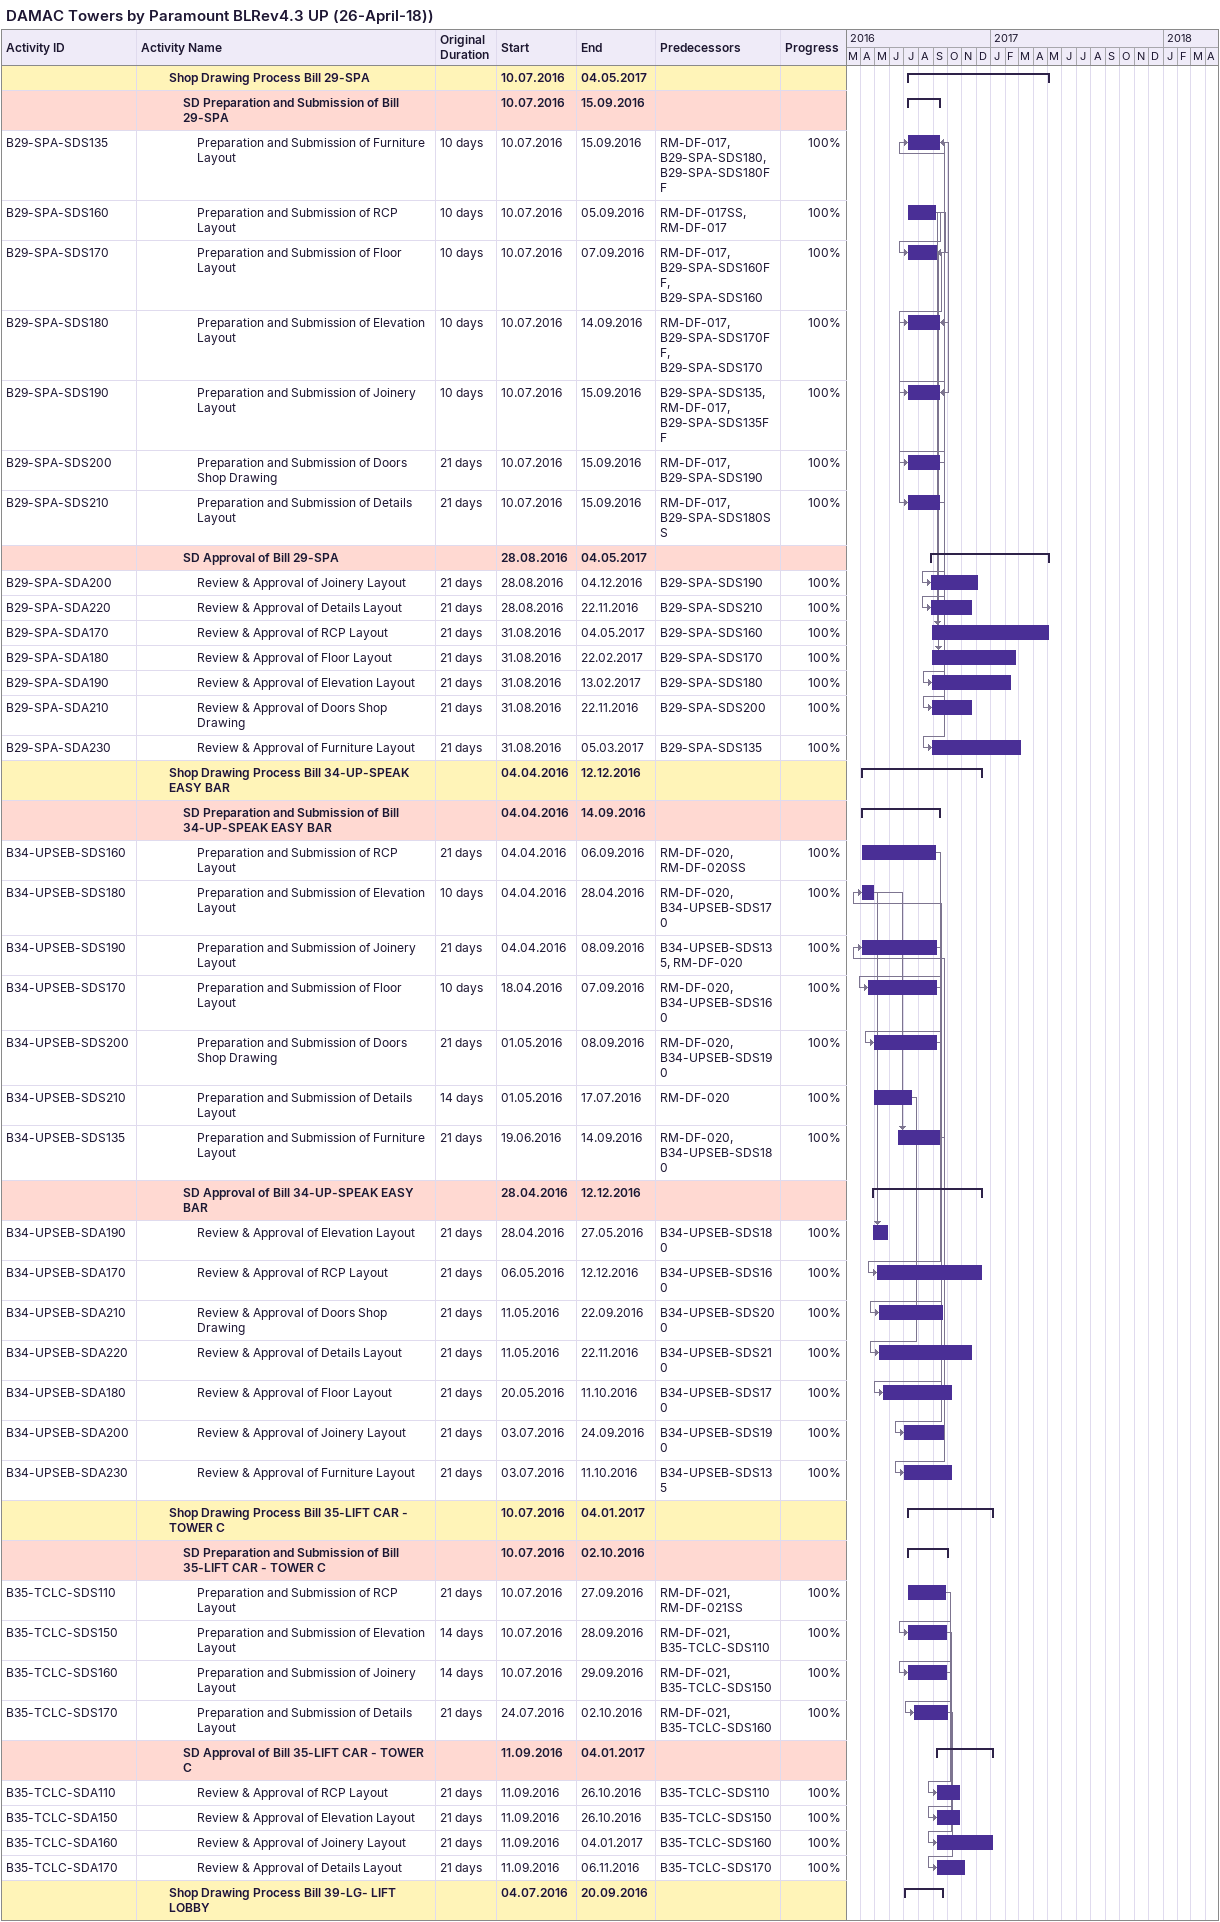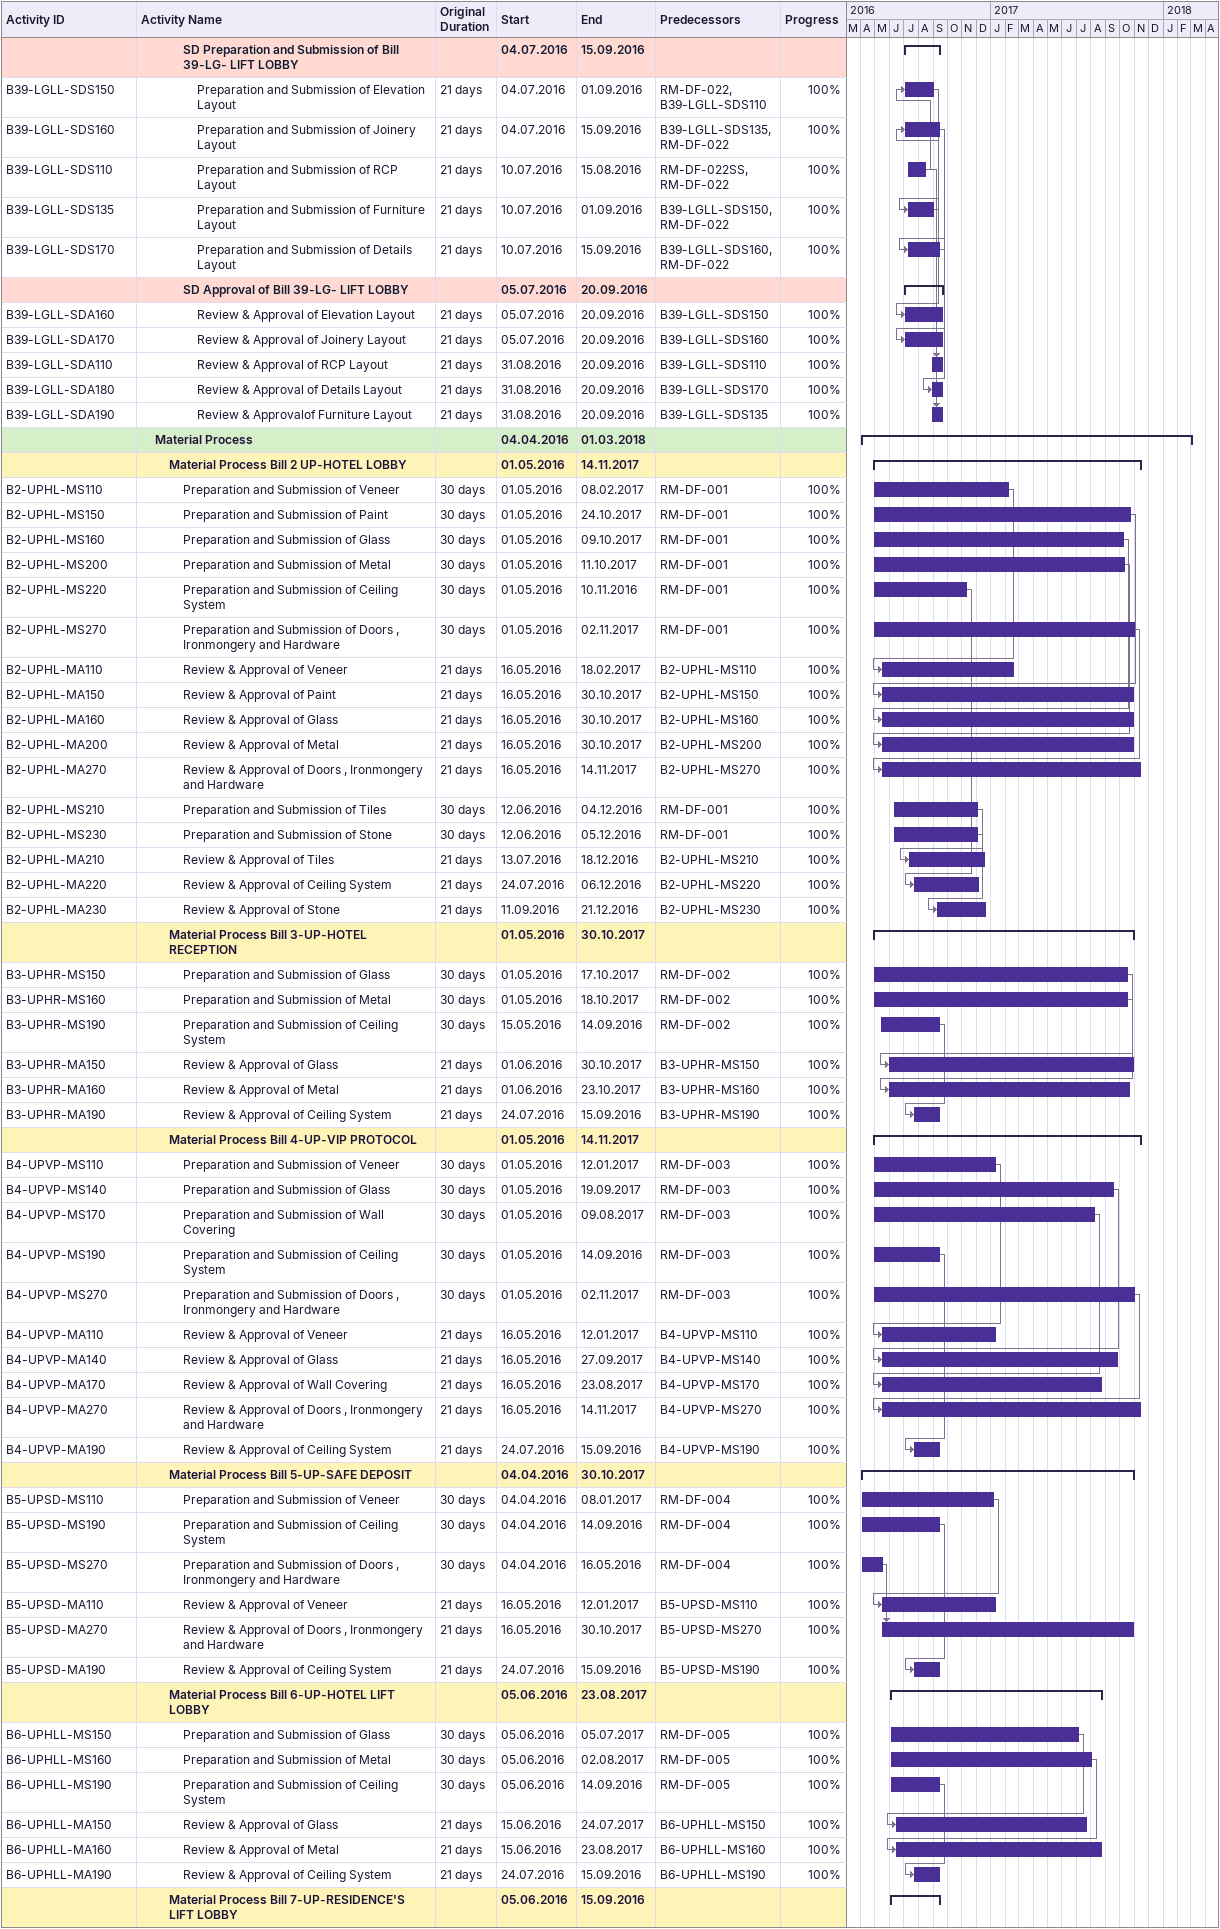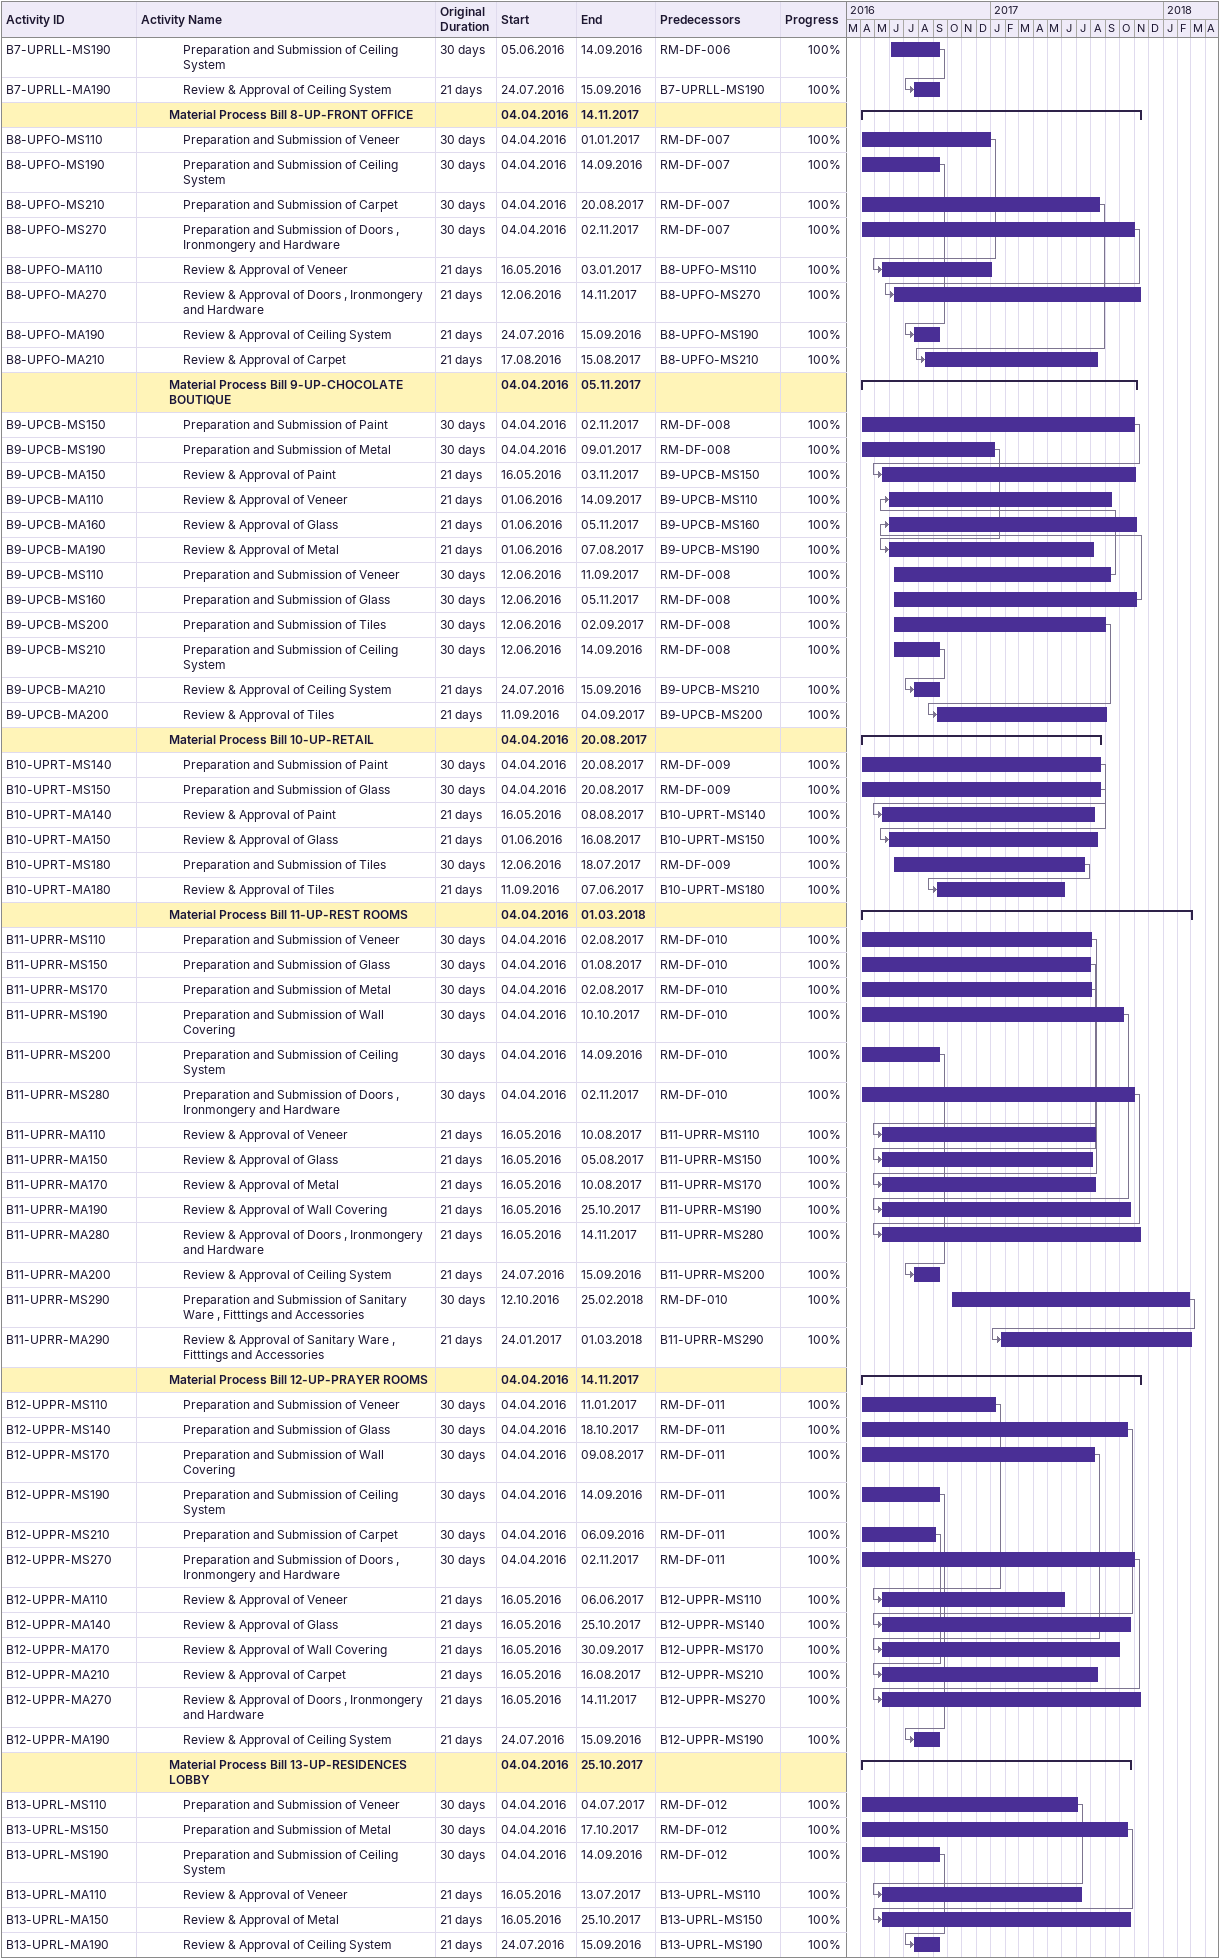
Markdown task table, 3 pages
DAMAC Towers by Paramount BLRev4.3 UP (26-April-18))

| ID | Level | Task | Original duration | Start | Finish | Predecessors | % complete |
|---|---|---|---|---|---|---|---|
|  | 3 | **Shop Drawing Process Bill 29-SPA** |  | 2016-07-10 | 2017-05-04 |  |  |
|  | 4 | **SD Preparation and Submission of Bill 29-SPA** |  | 2016-07-10 | 2016-09-15 |  |  |
| B29-SPA-SDS135 | 5 | Preparation and Submission of Furniture Layout | 10d | 2016-07-10 | 2016-09-15 | RM-DF-017, B29-SPA-SDS180, B29-SPA-SDS180FF | 100 |
| B29-SPA-SDS160 | 5 | Preparation and Submission of RCP Layout | 10d | 2016-07-10 | 2016-09-05 | RM-DF-017SS, RM-DF-017 | 100 |
| B29-SPA-SDS170 | 5 | Preparation and Submission of Floor Layout | 10d | 2016-07-10 | 2016-09-07 | RM-DF-017, B29-SPA-SDS160FF, B29-SPA-SDS160 | 100 |
| B29-SPA-SDS180 | 5 | Preparation and Submission of Elevation Layout | 10d | 2016-07-10 | 2016-09-14 | RM-DF-017, B29-SPA-SDS170FF, B29-SPA-SDS170 | 100 |
| B29-SPA-SDS190 | 5 | Preparation and Submission of Joinery Layout | 10d | 2016-07-10 | 2016-09-15 | B29-SPA-SDS135, RM-DF-017, B29-SPA-SDS135FF | 100 |
| B29-SPA-SDS200 | 5 | Preparation and Submission of Doors Shop Drawing | 21d | 2016-07-10 | 2016-09-15 | RM-DF-017, B29-SPA-SDS190 | 100 |
| B29-SPA-SDS210 | 5 | Preparation and Submission of Details Layout | 21d | 2016-07-10 | 2016-09-15 | RM-DF-017, B29-SPA-SDS180SS | 100 |
|  | 4 | **SD Approval of Bill 29-SPA** |  | 2016-08-28 | 2017-05-04 |  |  |
| B29-SPA-SDA200 | 5 | Review & Approval of Joinery Layout | 21d | 2016-08-28 | 2016-12-04 | B29-SPA-SDS190 | 100 |
| B29-SPA-SDA220 | 5 | Review & Approval of Details Layout | 21d | 2016-08-28 | 2016-11-22 | B29-SPA-SDS210 | 100 |
| B29-SPA-SDA170 | 5 | Review & Approval of RCP Layout | 21d | 2016-08-31 | 2017-05-04 | B29-SPA-SDS160 | 100 |
| B29-SPA-SDA180 | 5 | Review & Approval of Floor Layout | 21d | 2016-08-31 | 2017-02-22 | B29-SPA-SDS170 | 100 |
| B29-SPA-SDA190 | 5 | Review & Approval of Elevation Layout | 21d | 2016-08-31 | 2017-02-13 | B29-SPA-SDS180 | 100 |
| B29-SPA-SDA210 | 5 | Review & Approval of Doors Shop Drawing | 21d | 2016-08-31 | 2016-11-22 | B29-SPA-SDS200 | 100 |
| B29-SPA-SDA230 | 5 | Review & Approval of Furniture Layout | 21d | 2016-08-31 | 2017-03-05 | B29-SPA-SDS135 | 100 |
|  | 3 | **Shop Drawing Process Bill 34-UP-SPEAK EASY BAR** |  | 2016-04-04 | 2016-12-12 |  |  |
|  | 4 | **SD Preparation and Submission of Bill 34-UP-SPEAK EASY BAR** |  | 2016-04-04 | 2016-09-14 |  |  |
| B34-UPSEB-SDS160 | 5 | Preparation and Submission of RCP Layout | 21d | 2016-04-04 | 2016-09-06 | RM-DF-020, RM-DF-020SS | 100 |
| B34-UPSEB-SDS180 | 5 | Preparation and Submission of Elevation Layout | 10d | 2016-04-04 | 2016-04-28 | RM-DF-020, B34-UPSEB-SDS170 | 100 |
| B34-UPSEB-SDS190 | 5 | Preparation and Submission of Joinery Layout | 21d | 2016-04-04 | 2016-09-08 | B34-UPSEB-SDS135, RM-DF-020 | 100 |
| B34-UPSEB-SDS170 | 5 | Preparation and Submission of Floor Layout | 10d | 2016-04-18 | 2016-09-07 | RM-DF-020, B34-UPSEB-SDS160 | 100 |
| B34-UPSEB-SDS200 | 5 | Preparation and Submission of Doors Shop Drawing | 21d | 2016-05-01 | 2016-09-08 | RM-DF-020, B34-UPSEB-SDS190 | 100 |
| B34-UPSEB-SDS210 | 5 | Preparation and Submission of Details Layout | 14d | 2016-05-01 | 2016-07-17 | RM-DF-020 | 100 |
| B34-UPSEB-SDS135 | 5 | Preparation and Submission of Furniture Layout | 21d | 2016-06-19 | 2016-09-14 | RM-DF-020, B34-UPSEB-SDS180 | 100 |
|  | 4 | **SD Approval of Bill 34-UP-SPEAK EASY BAR** |  | 2016-04-28 | 2016-12-12 |  |  |
| B34-UPSEB-SDA190 | 5 | Review & Approval of Elevation Layout | 21d | 2016-04-28 | 2016-05-27 | B34-UPSEB-SDS180 | 100 |
| B34-UPSEB-SDA170 | 5 | Review & Approval of RCP Layout | 21d | 2016-05-06 | 2016-12-12 | B34-UPSEB-SDS160 | 100 |
| B34-UPSEB-SDA210 | 5 | Review & Approval of Doors Shop Drawing | 21d | 2016-05-11 | 2016-09-22 | B34-UPSEB-SDS200 | 100 |
| B34-UPSEB-SDA220 | 5 | Review & Approval of Details Layout | 21d | 2016-05-11 | 2016-11-22 | B34-UPSEB-SDS210 | 100 |
| B34-UPSEB-SDA180 | 5 | Review & Approval of Floor Layout | 21d | 2016-05-20 | 2016-10-11 | B34-UPSEB-SDS170 | 100 |
| B34-UPSEB-SDA200 | 5 | Review & Approval of Joinery Layout | 21d | 2016-07-03 | 2016-09-24 | B34-UPSEB-SDS190 | 100 |
| B34-UPSEB-SDA230 | 5 | Review & Approval of Furniture Layout | 21d | 2016-07-03 | 2016-10-11 | B34-UPSEB-SDS135 | 100 |
|  | 3 | **Shop Drawing Process Bill 35-LIFT CAR - TOWER C** |  | 2016-07-10 | 2017-01-04 |  |  |
|  | 4 | **SD Preparation and Submission of Bill 35-LIFT CAR - TOWER C** |  | 2016-07-10 | 2016-10-02 |  |  |
| B35-TCLC-SDS110 | 5 | Preparation and Submission of RCP Layout | 21d | 2016-07-10 | 2016-09-27 | RM-DF-021, RM-DF-021SS | 100 |
| B35-TCLC-SDS150 | 5 | Preparation and Submission of Elevation Layout | 14d | 2016-07-10 | 2016-09-28 | RM-DF-021, B35-TCLC-SDS110 | 100 |
| B35-TCLC-SDS160 | 5 | Preparation and Submission of Joinery Layout | 14d | 2016-07-10 | 2016-09-29 | RM-DF-021, B35-TCLC-SDS150 | 100 |
| B35-TCLC-SDS170 | 5 | Preparation and Submission of Details Layout | 21d | 2016-07-24 | 2016-10-02 | RM-DF-021, B35-TCLC-SDS160 | 100 |
|  | 4 | **SD Approval of Bill 35-LIFT CAR - TOWER C** |  | 2016-09-11 | 2017-01-04 |  |  |
| B35-TCLC-SDA110 | 5 | Review & Approval of RCP Layout | 21d | 2016-09-11 | 2016-10-26 | B35-TCLC-SDS110 | 100 |
| B35-TCLC-SDA150 | 5 | Review & Approval of Elevation Layout | 21d | 2016-09-11 | 2016-10-26 | B35-TCLC-SDS150 | 100 |
| B35-TCLC-SDA160 | 5 | Review & Approval of Joinery Layout | 21d | 2016-09-11 | 2017-01-04 | B35-TCLC-SDS160 | 100 |
| B35-TCLC-SDA170 | 5 | Review & Approval of Details Layout | 21d | 2016-09-11 | 2016-11-06 | B35-TCLC-SDS170 | 100 |
|  | 3 | **Shop Drawing Process Bill 39-LG- LIFT LOBBY** |  | 2016-07-04 | 2016-09-20 |  |  |
|  | 4 | **SD Preparation and Submission of Bill 39-LG- LIFT LOBBY** |  | 2016-07-04 | 2016-09-15 |  |  |
| B39-LGLL-SDS150 | 5 | Preparation and Submission of Elevation Layout | 21d | 2016-07-04 | 2016-09-01 | RM-DF-022, B39-LGLL-SDS110 | 100 |
| B39-LGLL-SDS160 | 5 | Preparation and Submission of Joinery Layout | 21d | 2016-07-04 | 2016-09-15 | B39-LGLL-SDS135, RM-DF-022 | 100 |
| B39-LGLL-SDS110 | 5 | Preparation and Submission of RCP Layout | 21d | 2016-07-10 | 2016-08-15 | RM-DF-022SS, RM-DF-022 | 100 |
| B39-LGLL-SDS135 | 5 | Preparation and Submission of Furniture Layout | 21d | 2016-07-10 | 2016-09-01 | B39-LGLL-SDS150, RM-DF-022 | 100 |
| B39-LGLL-SDS170 | 5 | Preparation and Submission of Details Layout | 21d | 2016-07-10 | 2016-09-15 | B39-LGLL-SDS160, RM-DF-022 | 100 |
|  | 4 | **SD Approval of Bill 39-LG- LIFT LOBBY** |  | 2016-07-05 | 2016-09-20 |  |  |
| B39-LGLL-SDA160 | 5 | Review & Approval of Elevation Layout | 21d | 2016-07-05 | 2016-09-20 | B39-LGLL-SDS150 | 100 |
| B39-LGLL-SDA170 | 5 | Review & Approval of Joinery Layout | 21d | 2016-07-05 | 2016-09-20 | B39-LGLL-SDS160 | 100 |
| B39-LGLL-SDA110 | 5 | Review & Approval of RCP Layout | 21d | 2016-08-31 | 2016-09-20 | B39-LGLL-SDS110 | 100 |
| B39-LGLL-SDA180 | 5 | Review & Approval of Details Layout | 21d | 2016-08-31 | 2016-09-20 | B39-LGLL-SDS170 | 100 |
| B39-LGLL-SDA190 | 5 | Review & Approvalof Furniture Layout | 21d | 2016-08-31 | 2016-09-20 | B39-LGLL-SDS135 | 100 |
|  | 2 | **Material Process** |  | 2016-04-04 | 2018-03-01 |  |  |
|  | 3 | **Material Process Bill 2 UP-HOTEL LOBBY** |  | 2016-05-01 | 2017-11-14 |  |  |
| B2-UPHL-MS110 | 4 | Preparation and Submission of Veneer | 30d | 2016-05-01 | 2017-02-08 | RM-DF-001 | 100 |
| B2-UPHL-MS150 | 4 | Preparation and Submission of Paint | 30d | 2016-05-01 | 2017-10-24 | RM-DF-001 | 100 |
| B2-UPHL-MS160 | 4 | Preparation and Submission of Glass | 30d | 2016-05-01 | 2017-10-09 | RM-DF-001 | 100 |
| B2-UPHL-MS200 | 4 | Preparation and Submission of Metal | 30d | 2016-05-01 | 2017-10-11 | RM-DF-001 | 100 |
| B2-UPHL-MS220 | 4 | Preparation and Submission of Ceiling System | 30d | 2016-05-01 | 2016-11-10 | RM-DF-001 | 100 |
| B2-UPHL-MS270 | 4 | Preparation and Submission of Doors , Ironmongery and Hardware | 30d | 2016-05-01 | 2017-11-02 | RM-DF-001 | 100 |
| B2-UPHL-MA110 | 4 | Review & Approval of Veneer | 21d | 2016-05-16 | 2017-02-18 | B2-UPHL-MS110 | 100 |
| B2-UPHL-MA150 | 4 | Review & Approval of Paint | 21d | 2016-05-16 | 2017-10-30 | B2-UPHL-MS150 | 100 |
| B2-UPHL-MA160 | 4 | Review & Approval of Glass | 21d | 2016-05-16 | 2017-10-30 | B2-UPHL-MS160 | 100 |
| B2-UPHL-MA200 | 4 | Review & Approval of Metal | 21d | 2016-05-16 | 2017-10-30 | B2-UPHL-MS200 | 100 |
| B2-UPHL-MA270 | 4 | Review & Approval of Doors , Ironmongery and Hardware | 21d | 2016-05-16 | 2017-11-14 | B2-UPHL-MS270 | 100 |
| B2-UPHL-MS210 | 4 | Preparation and Submission of Tiles | 30d | 2016-06-12 | 2016-12-04 | RM-DF-001 | 100 |
| B2-UPHL-MS230 | 4 | Preparation and Submission of Stone | 30d | 2016-06-12 | 2016-12-05 | RM-DF-001 | 100 |
| B2-UPHL-MA210 | 4 | Review & Approval of Tiles | 21d | 2016-07-13 | 2016-12-18 | B2-UPHL-MS210 | 100 |
| B2-UPHL-MA220 | 4 | Review & Approval of Ceiling System | 21d | 2016-07-24 | 2016-12-06 | B2-UPHL-MS220 | 100 |
| B2-UPHL-MA230 | 4 | Review & Approval of Stone | 21d | 2016-09-11 | 2016-12-21 | B2-UPHL-MS230 | 100 |
|  | 3 | **Material Process Bill 3-UP-HOTEL RECEPTION** |  | 2016-05-01 | 2017-10-30 |  |  |
| B3-UPHR-MS150 | 4 | Preparation and Submission of Glass | 30d | 2016-05-01 | 2017-10-17 | RM-DF-002 | 100 |
| B3-UPHR-MS160 | 4 | Preparation and Submission of Metal | 30d | 2016-05-01 | 2017-10-18 | RM-DF-002 | 100 |
| B3-UPHR-MS190 | 4 | Preparation and Submission of Ceiling System | 30d | 2016-05-15 | 2016-09-14 | RM-DF-002 | 100 |
| B3-UPHR-MA150 | 4 | Review & Approval of Glass | 21d | 2016-06-01 | 2017-10-30 | B3-UPHR-MS150 | 100 |
| B3-UPHR-MA160 | 4 | Review & Approval of Metal | 21d | 2016-06-01 | 2017-10-23 | B3-UPHR-MS160 | 100 |
| B3-UPHR-MA190 | 4 | Review & Approval of Ceiling System | 21d | 2016-07-24 | 2016-09-15 | B3-UPHR-MS190 | 100 |
|  | 3 | **Material Process Bill 4-UP-VIP PROTOCOL** |  | 2016-05-01 | 2017-11-14 |  |  |
| B4-UPVP-MS110 | 4 | Preparation and Submission of Veneer | 30d | 2016-05-01 | 2017-01-12 | RM-DF-003 | 100 |
| B4-UPVP-MS140 | 4 | Preparation and Submission of Glass | 30d | 2016-05-01 | 2017-09-19 | RM-DF-003 | 100 |
| B4-UPVP-MS170 | 4 | Preparation and Submission of Wall Covering | 30d | 2016-05-01 | 2017-08-09 | RM-DF-003 | 100 |
| B4-UPVP-MS190 | 4 | Preparation and Submission of Ceiling System | 30d | 2016-05-01 | 2016-09-14 | RM-DF-003 | 100 |
| B4-UPVP-MS270 | 4 | Preparation and Submission of Doors , Ironmongery and Hardware | 30d | 2016-05-01 | 2017-11-02 | RM-DF-003 | 100 |
| B4-UPVP-MA110 | 4 | Review & Approval of Veneer | 21d | 2016-05-16 | 2017-01-12 | B4-UPVP-MS110 | 100 |
| B4-UPVP-MA140 | 4 | Review & Approval of Glass | 21d | 2016-05-16 | 2017-09-27 | B4-UPVP-MS140 | 100 |
| B4-UPVP-MA170 | 4 | Review & Approval of Wall Covering | 21d | 2016-05-16 | 2017-08-23 | B4-UPVP-MS170 | 100 |
| B4-UPVP-MA270 | 4 | Review & Approval of Doors , Ironmongery and Hardware | 21d | 2016-05-16 | 2017-11-14 | B4-UPVP-MS270 | 100 |
| B4-UPVP-MA190 | 4 | Review & Approval of Ceiling System | 21d | 2016-07-24 | 2016-09-15 | B4-UPVP-MS190 | 100 |
|  | 3 | **Material Process Bill 5-UP-SAFE DEPOSIT** |  | 2016-04-04 | 2017-10-30 |  |  |
| B5-UPSD-MS110 | 4 | Preparation and Submission of Veneer | 30d | 2016-04-04 | 2017-01-08 | RM-DF-004 | 100 |
| B5-UPSD-MS190 | 4 | Preparation and Submission of Ceiling System | 30d | 2016-04-04 | 2016-09-14 | RM-DF-004 | 100 |
| B5-UPSD-MS270 | 4 | Preparation and Submission of Doors , Ironmongery and Hardware | 30d | 2016-04-04 | 2016-05-16 | RM-DF-004 | 100 |
| B5-UPSD-MA110 | 4 | Review & Approval of Veneer | 21d | 2016-05-16 | 2017-01-12 | B5-UPSD-MS110 | 100 |
| B5-UPSD-MA270 | 4 | Review & Approval of Doors , Ironmongery and Hardware | 21d | 2016-05-16 | 2017-10-30 | B5-UPSD-MS270 | 100 |
| B5-UPSD-MA190 | 4 | Review & Approval of Ceiling System | 21d | 2016-07-24 | 2016-09-15 | B5-UPSD-MS190 | 100 |
|  | 3 | **Material Process Bill 6-UP-HOTEL LIFT LOBBY** |  | 2016-06-05 | 2017-08-23 |  |  |
| B6-UPHLL-MS150 | 4 | Preparation and Submission of Glass | 30d | 2016-06-05 | 2017-07-05 | RM-DF-005 | 100 |
| B6-UPHLL-MS160 | 4 | Preparation and Submission of Metal | 30d | 2016-06-05 | 2017-08-02 | RM-DF-005 | 100 |
| B6-UPHLL-MS190 | 4 | Preparation and Submission of Ceiling System | 30d | 2016-06-05 | 2016-09-14 | RM-DF-005 | 100 |
| B6-UPHLL-MA150 | 4 | Review & Approval of Glass | 21d | 2016-06-15 | 2017-07-24 | B6-UPHLL-MS150 | 100 |
| B6-UPHLL-MA160 | 4 | Review & Approval of Metal | 21d | 2016-06-15 | 2017-08-23 | B6-UPHLL-MS160 | 100 |
| B6-UPHLL-MA190 | 4 | Review & Approval of Ceiling System | 21d | 2016-07-24 | 2016-09-15 | B6-UPHLL-MS190 | 100 |
|  | 3 | **Material Process Bill 7-UP-RESIDENCE'S LIFT LOBBY** |  | 2016-06-05 | 2016-09-15 |  |  |
| B7-UPRLL-MS190 | 4 | Preparation and Submission of Ceiling System | 30d | 2016-06-05 | 2016-09-14 | RM-DF-006 | 100 |
| B7-UPRLL-MA190 | 4 | Review & Approval of Ceiling System | 21d | 2016-07-24 | 2016-09-15 | B7-UPRLL-MS190 | 100 |
|  | 3 | **Material Process Bill 8-UP-FRONT OFFICE** |  | 2016-04-04 | 2017-11-14 |  |  |
| B8-UPFO-MS110 | 4 | Preparation and Submission of Veneer | 30d | 2016-04-04 | 2017-01-01 | RM-DF-007 | 100 |
| B8-UPFO-MS190 | 4 | Preparation and Submission of Ceiling System | 30d | 2016-04-04 | 2016-09-14 | RM-DF-007 | 100 |
| B8-UPFO-MS210 | 4 | Preparation and Submission of Carpet | 30d | 2016-04-04 | 2017-08-20 | RM-DF-007 | 100 |
| B8-UPFO-MS270 | 4 | Preparation and Submission of Doors , Ironmongery and Hardware | 30d | 2016-04-04 | 2017-11-02 | RM-DF-007 | 100 |
| B8-UPFO-MA110 | 4 | Review & Approval of Veneer | 21d | 2016-05-16 | 2017-01-03 | B8-UPFO-MS110 | 100 |
| B8-UPFO-MA270 | 4 | Review & Approval of Doors , Ironmongery and Hardware | 21d | 2016-06-12 | 2017-11-14 | B8-UPFO-MS270 | 100 |
| B8-UPFO-MA190 | 4 | Review & Approval of Ceiling System | 21d | 2016-07-24 | 2016-09-15 | B8-UPFO-MS190 | 100 |
| B8-UPFO-MA210 | 4 | Review & Approval of Carpet | 21d | 2016-08-17 | 2017-08-15 | B8-UPFO-MS210 | 100 |
|  | 3 | **Material Process Bill 9-UP-CHOCOLATE BOUTIQUE** |  | 2016-04-04 | 2017-11-05 |  |  |
| B9-UPCB-MS150 | 4 | Preparation and Submission of Paint | 30d | 2016-04-04 | 2017-11-02 | RM-DF-008 | 100 |
| B9-UPCB-MS190 | 4 | Preparation and Submission of Metal | 30d | 2016-04-04 | 2017-01-09 | RM-DF-008 | 100 |
| B9-UPCB-MA150 | 4 | Review & Approval of Paint | 21d | 2016-05-16 | 2017-11-03 | B9-UPCB-MS150 | 100 |
| B9-UPCB-MA110 | 4 | Review & Approval of Veneer | 21d | 2016-06-01 | 2017-09-14 | B9-UPCB-MS110 | 100 |
| B9-UPCB-MA160 | 4 | Review & Approval of Glass | 21d | 2016-06-01 | 2017-11-05 | B9-UPCB-MS160 | 100 |
| B9-UPCB-MA190 | 4 | Review & Approval of Metal | 21d | 2016-06-01 | 2017-08-07 | B9-UPCB-MS190 | 100 |
| B9-UPCB-MS110 | 4 | Preparation and Submission of Veneer | 30d | 2016-06-12 | 2017-09-11 | RM-DF-008 | 100 |
| B9-UPCB-MS160 | 4 | Preparation and Submission of Glass | 30d | 2016-06-12 | 2017-11-05 | RM-DF-008 | 100 |
| B9-UPCB-MS200 | 4 | Preparation and Submission of Tiles | 30d | 2016-06-12 | 2017-09-02 | RM-DF-008 | 100 |
| B9-UPCB-MS210 | 4 | Preparation and Submission of Ceiling System | 30d | 2016-06-12 | 2016-09-14 | RM-DF-008 | 100 |
| B9-UPCB-MA210 | 4 | Review & Approval of Ceiling System | 21d | 2016-07-24 | 2016-09-15 | B9-UPCB-MS210 | 100 |
| B9-UPCB-MA200 | 4 | Review & Approval of Tiles | 21d | 2016-09-11 | 2017-09-04 | B9-UPCB-MS200 | 100 |
|  | 3 | **Material Process Bill 10-UP-RETAIL** |  | 2016-04-04 | 2017-08-20 |  |  |
| B10-UPRT-MS140 | 4 | Preparation and Submission of Paint | 30d | 2016-04-04 | 2017-08-20 | RM-DF-009 | 100 |
| B10-UPRT-MS150 | 4 | Preparation and Submission of Glass | 30d | 2016-04-04 | 2017-08-20 | RM-DF-009 | 100 |
| B10-UPRT-MA140 | 4 | Review & Approval of Paint | 21d | 2016-05-16 | 2017-08-08 | B10-UPRT-MS140 | 100 |
| B10-UPRT-MA150 | 4 | Review & Approval of Glass | 21d | 2016-06-01 | 2017-08-16 | B10-UPRT-MS150 | 100 |
| B10-UPRT-MS180 | 4 | Preparation and Submission of Tiles | 30d | 2016-06-12 | 2017-07-18 | RM-DF-009 | 100 |
| B10-UPRT-MA180 | 4 | Review & Approval of Tiles | 21d | 2016-09-11 | 2017-06-07 | B10-UPRT-MS180 | 100 |
|  | 3 | **Material Process Bill 11-UP-REST ROOMS** |  | 2016-04-04 | 2018-03-01 |  |  |
| B11-UPRR-MS110 | 4 | Preparation and Submission of Veneer | 30d | 2016-04-04 | 2017-08-02 | RM-DF-010 | 100 |
| B11-UPRR-MS150 | 4 | Preparation and Submission of Glass | 30d | 2016-04-04 | 2017-08-01 | RM-DF-010 | 100 |
| B11-UPRR-MS170 | 4 | Preparation and Submission of Metal | 30d | 2016-04-04 | 2017-08-02 | RM-DF-010 | 100 |
| B11-UPRR-MS190 | 4 | Preparation and Submission of Wall Covering | 30d | 2016-04-04 | 2017-10-10 | RM-DF-010 | 100 |
| B11-UPRR-MS200 | 4 | Preparation and Submission of Ceiling System | 30d | 2016-04-04 | 2016-09-14 | RM-DF-010 | 100 |
| B11-UPRR-MS280 | 4 | Preparation and Submission of Doors , Ironmongery and Hardware | 30d | 2016-04-04 | 2017-11-02 | RM-DF-010 | 100 |
| B11-UPRR-MA110 | 4 | Review & Approval of Veneer | 21d | 2016-05-16 | 2017-08-10 | B11-UPRR-MS110 | 100 |
| B11-UPRR-MA150 | 4 | Review & Approval of Glass | 21d | 2016-05-16 | 2017-08-05 | B11-UPRR-MS150 | 100 |
| B11-UPRR-MA170 | 4 | Review & Approval of Metal | 21d | 2016-05-16 | 2017-08-10 | B11-UPRR-MS170 | 100 |
| B11-UPRR-MA190 | 4 | Review & Approval of Wall Covering | 21d | 2016-05-16 | 2017-10-25 | B11-UPRR-MS190 | 100 |
| B11-UPRR-MA280 | 4 | Review & Approval of Doors , Ironmongery and Hardware | 21d | 2016-05-16 | 2017-11-14 | B11-UPRR-MS280 | 100 |
| B11-UPRR-MA200 | 4 | Review & Approval of Ceiling System | 21d | 2016-07-24 | 2016-09-15 | B11-UPRR-MS200 | 100 |
| B11-UPRR-MS290 | 4 | Preparation and Submission of Sanitary Ware , Fitttings and Accessories | 30d | 2016-10-12 | 2018-02-25 | RM-DF-010 | 100 |
| B11-UPRR-MA290 | 4 | Review & Approval of Sanitary Ware , Fitttings and Accessories | 21d | 2017-01-24 | 2018-03-01 | B11-UPRR-MS290 | 100 |
|  | 3 | **Material Process Bill 12-UP-PRAYER ROOMS** |  | 2016-04-04 | 2017-11-14 |  |  |
| B12-UPPR-MS110 | 4 | Preparation and Submission of Veneer | 30d | 2016-04-04 | 2017-01-11 | RM-DF-011 | 100 |
| B12-UPPR-MS140 | 4 | Preparation and Submission of Glass | 30d | 2016-04-04 | 2017-10-18 | RM-DF-011 | 100 |
| B12-UPPR-MS170 | 4 | Preparation and Submission of Wall Covering | 30d | 2016-04-04 | 2017-08-09 | RM-DF-011 | 100 |
| B12-UPPR-MS190 | 4 | Preparation and Submission of Ceiling System | 30d | 2016-04-04 | 2016-09-14 | RM-DF-011 | 100 |
| B12-UPPR-MS210 | 4 | Preparation and Submission of Carpet | 30d | 2016-04-04 | 2016-09-06 | RM-DF-011 | 100 |
| B12-UPPR-MS270 | 4 | Preparation and Submission of Doors , Ironmongery and Hardware | 30d | 2016-04-04 | 2017-11-02 | RM-DF-011 | 100 |
| B12-UPPR-MA110 | 4 | Review & Approval of Veneer | 21d | 2016-05-16 | 2017-06-06 | B12-UPPR-MS110 | 100 |
| B12-UPPR-MA140 | 4 | Review & Approval of Glass | 21d | 2016-05-16 | 2017-10-25 | B12-UPPR-MS140 | 100 |
| B12-UPPR-MA170 | 4 | Review & Approval of Wall Covering | 21d | 2016-05-16 | 2017-09-30 | B12-UPPR-MS170 | 100 |
| B12-UPPR-MA210 | 4 | Review & Approval of Carpet | 21d | 2016-05-16 | 2017-08-16 | B12-UPPR-MS210 | 100 |
| B12-UPPR-MA270 | 4 | Review & Approval of Doors , Ironmongery and Hardware | 21d | 2016-05-16 | 2017-11-14 | B12-UPPR-MS270 | 100 |
| B12-UPPR-MA190 | 4 | Review & Approval of Ceiling System | 21d | 2016-07-24 | 2016-09-15 | B12-UPPR-MS190 | 100 |
|  | 3 | **Material Process Bill 13-UP-RESIDENCES LOBBY** |  | 2016-04-04 | 2017-10-25 |  |  |
| B13-UPRL-MS110 | 4 | Preparation and Submission of Veneer | 30d | 2016-04-04 | 2017-07-04 | RM-DF-012 | 100 |
| B13-UPRL-MS150 | 4 | Preparation and Submission of Metal | 30d | 2016-04-04 | 2017-10-17 | RM-DF-012 | 100 |
| B13-UPRL-MS190 | 4 | Preparation and Submission of Ceiling System | 30d | 2016-04-04 | 2016-09-14 | RM-DF-012 | 100 |
| B13-UPRL-MA110 | 4 | Review & Approval of Veneer | 21d | 2016-05-16 | 2017-07-13 | B13-UPRL-MS110 | 100 |
| B13-UPRL-MA150 | 4 | Review & Approval of Metal | 21d | 2016-05-16 | 2017-10-25 | B13-UPRL-MS150 | 100 |
| B13-UPRL-MA190 | 4 | Review & Approval of Ceiling System | 21d | 2016-07-24 | 2016-09-15 | B13-UPRL-MS190 | 100 |
